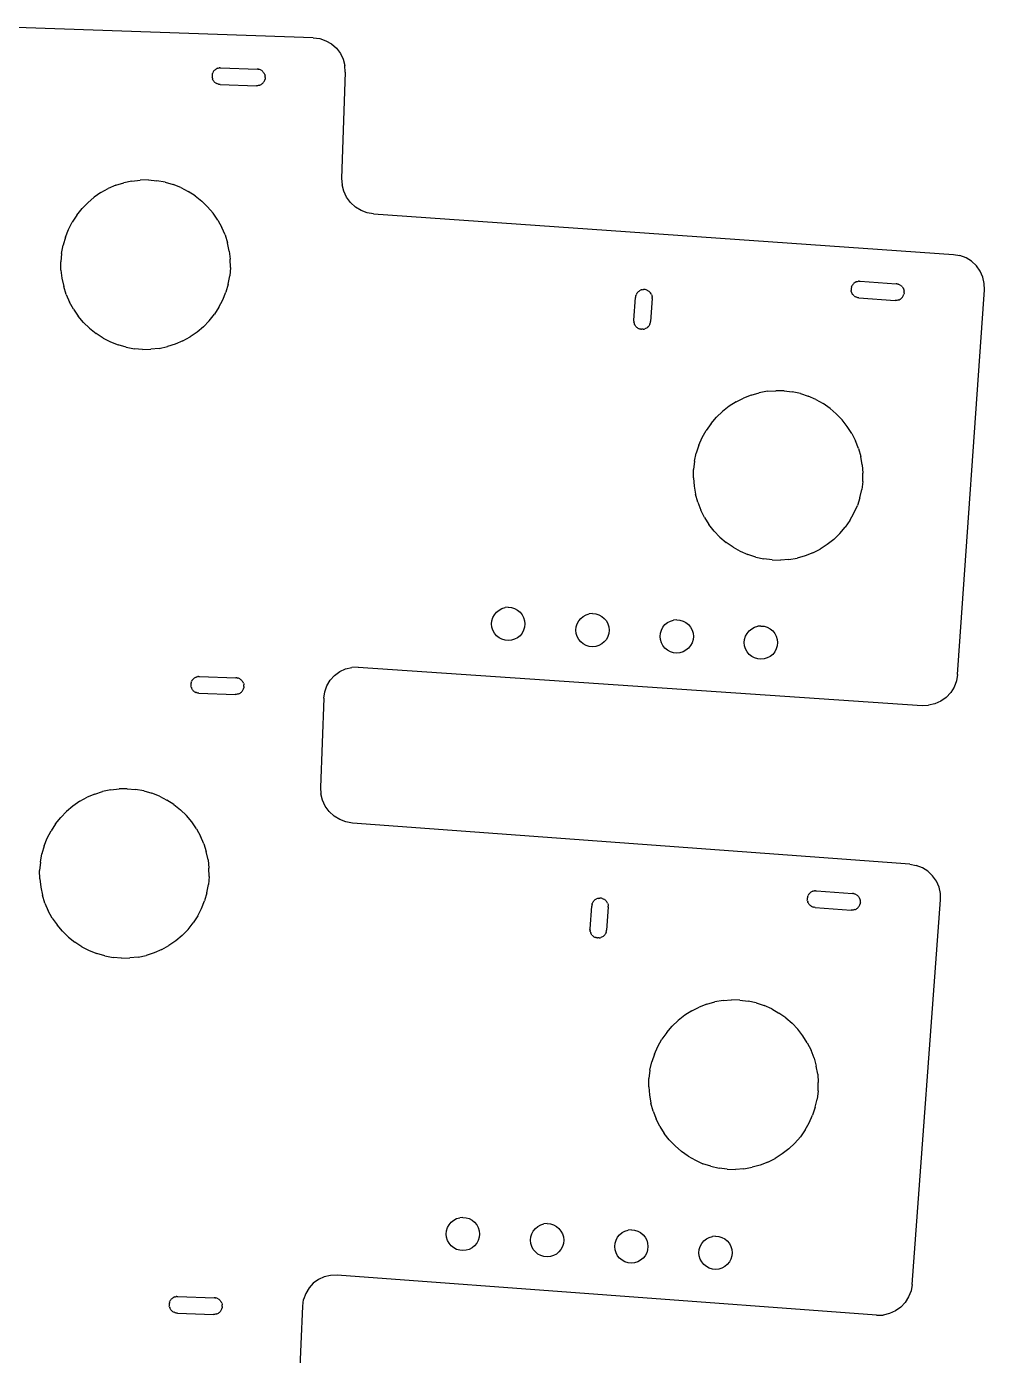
# Model space of a CAD drawing. Extents: x -62 to 45, y -44 to 20.
# Drawn here: x 15.75 to 44.55, y -22.62 to 17.35 of the extents above; entities that cross this region are included whole.
import ezdxf

# ---------------------------------------------------------------- set-up
doc = ezdxf.new("R2010")
doc.units = 0

msp = doc.modelspace()

# ---------------------------------------------------------------- linework, layer by layer
for p, q in [((24.37, 17.02, 0), (14.775, 17.355, 0)), ((24.37, 17.02, 0), (24.564, 16.994, 0)), ((24.564, 16.994, 0), (24.749, 16.93, 0)), ((24.749, 16.93, 0), (24.919, 16.832, 0)), ((24.919, 16.832, 0), (25.066, 16.702, 0)), ((25.066, 16.702, 0), (25.185, 16.547, 0)), ((25.185, 16.547, 0), (25.271, 16.371, 0)), ((21.36, 15.99, 0), (21.349, 15.968, 0)), ((21.374, 16.011, 0), (21.36, 15.99, 0)), ((21.389, 16.03, 0), (21.374, 16.011, 0)), ((21.406, 16.048, 0), (21.389, 16.03, 0)), ((21.425, 16.063, 0), (21.406, 16.048, 0)), ((21.445, 16.077, 0), (21.425, 16.063, 0)), ((21.466, 16.089, 0), (21.445, 16.077, 0)), ((21.489, 16.099, 0), (21.466, 16.089, 0)), ((21.489, 16.099, 0), (21.512, 16.106, 0)), ((21.512, 16.106, 0), (21.536, 16.111, 0)), ((21.56, 16.114, 0), (21.536, 16.111, 0)), ((21.56, 16.114, 0), (21.59, 16.115, 0)), ((21.59, 16.115, 0), (22.679, 16.077, 0)), ((22.709, 16.074, 0), (22.679, 16.077, 0)), ((22.709, 16.074, 0), (22.733, 16.07, 0)), ((22.756, 16.063, 0), (22.733, 16.07, 0)), ((22.779, 16.054, 0), (22.756, 16.063, 0)), ((22.801, 16.043, 0), (22.779, 16.054, 0)), ((22.801, 16.043, 0), (22.821, 16.029, 0)), ((22.821, 16.029, 0), (22.841, 16.014, 0)), ((22.858, 15.997, 0), (22.841, 16.014, 0)), ((22.858, 15.997, 0), (22.874, 15.978, 0)), ((25.271, 16.371, 0), (25.322, 16.181, 0)), ((25.334, 15.986, 0), (25.322, 16.181, 0)), ((21.329, 15.898, 0), (21.327, 15.874, 0)), ((21.327, 15.874, 0), (21.327, 15.849, 0)), ((21.327, 15.849, 0), (21.33, 15.825, 0)), ((21.333, 15.922, 0), (21.329, 15.898, 0)), ((21.335, 15.801, 0), (21.33, 15.825, 0)), ((21.34, 15.946, 0), (21.333, 15.922, 0)), ((21.335, 15.801, 0), (21.342, 15.777, 0)), ((21.34, 15.946, 0), (21.349, 15.968, 0)), ((21.352, 15.755, 0), (21.342, 15.777, 0)), ((21.364, 15.733, 0), (21.352, 15.755, 0)), ((21.378, 15.713, 0), (21.364, 15.733, 0)), ((21.394, 15.695, 0), (21.378, 15.713, 0)), ((21.411, 15.677, 0), (21.394, 15.695, 0)), ((21.43, 15.662, 0), (21.411, 15.677, 0)), ((21.43, 15.662, 0), (21.451, 15.649, 0)), ((21.451, 15.649, 0), (21.473, 15.638, 0)), ((21.495, 15.629, 0), (21.473, 15.638, 0)), ((21.495, 15.629, 0), (21.519, 15.622, 0)), ((21.543, 15.617, 0), (21.519, 15.622, 0)), ((21.572, 15.615, 0), (21.543, 15.617, 0)), ((21.572, 15.615, 0), (22.662, 15.577, 0)), ((22.763, 15.593, 0), (22.74, 15.585, 0)), ((22.763, 15.593, 0), (22.786, 15.602, 0)), ((22.786, 15.602, 0), (22.807, 15.614, 0)), ((22.807, 15.614, 0), (22.827, 15.628, 0)), ((22.827, 15.628, 0), (22.846, 15.644, 0)), ((22.846, 15.644, 0), (22.863, 15.661, 0)), ((22.863, 15.661, 0), (22.878, 15.681, 0)), ((22.874, 15.978, 0), (22.888, 15.958, 0)), ((22.878, 15.681, 0), (22.892, 15.701, 0)), ((22.888, 15.958, 0), (22.9, 15.936, 0)), ((22.892, 15.701, 0), (22.903, 15.723, 0)), ((22.91, 15.914, 0), (22.9, 15.936, 0)), ((22.903, 15.723, 0), (22.912, 15.746, 0)), ((22.91, 15.914, 0), (22.917, 15.891, 0)), ((22.912, 15.746, 0), (22.919, 15.769, 0)), ((22.917, 15.891, 0), (22.922, 15.867, 0)), ((22.923, 15.793, 0), (22.919, 15.769, 0)), ((22.925, 15.842, 0), (22.922, 15.867, 0)), ((22.925, 15.818, 0), (22.923, 15.793, 0)), ((22.925, 15.818, 0), (22.925, 15.842, 0)), ((25.334, 15.986, 0), (25.223, 12.789, 0)), ((22.691, 15.577, 0), (22.662, 15.577, 0)), ((22.716, 15.58, 0), (22.691, 15.577, 0)), ((22.74, 15.585, 0), (22.716, 15.58, 0)), ((17.986, 12.36, 0), (18.205, 12.481, 0)), ((18.435, 12.58, 0), (18.205, 12.481, 0)), ((18.435, 12.58, 0), (18.674, 12.656, 0)), ((18.918, 12.708, 0), (18.674, 12.656, 0)), ((18.918, 12.708, 0), (19.167, 12.736, 0)), ((19.417, 12.74, 0), (19.167, 12.736, 0)), ((19.417, 12.74, 0), (19.666, 12.719, 0)), ((19.913, 12.674, 0), (19.666, 12.719, 0)), ((19.913, 12.674, 0), (20.153, 12.604, 0)), ((20.386, 12.512, 0), (20.153, 12.604, 0)), ((20.386, 12.512, 0), (20.608, 12.397, 0)), ((20.818, 12.261, 0), (20.608, 12.397, 0)), ((25.223, 12.789, 0), (25.235, 12.592, 0)), ((25.285, 12.401, 0), (25.235, 12.592, 0)), ((25.371, 12.222, 0), (25.285, 12.401, 0)), ((17.589, 12.056, 0), (17.415, 11.877, 0)), ((17.78, 12.218, 0), (17.589, 12.056, 0)), ((17.986, 12.36, 0), (17.78, 12.218, 0)), ((20.818, 12.261, 0), (21.014, 12.105, 0)), ((21.193, 11.931, 0), (21.014, 12.105, 0)), ((25.49, 12.062, 0), (25.371, 12.222, 0)), ((25.637, 11.927, 0), (25.49, 12.062, 0)), ((17.259, 11.681, 0), (17.123, 11.471, 0)), ((17.259, 11.681, 0), (17.415, 11.877, 0)), ((21.355, 11.739, 0), (21.193, 11.931, 0)), ((21.497, 11.533, 0), (21.355, 11.739, 0)), ((25.806, 11.822, 0), (25.637, 11.927, 0)), ((25.991, 11.752, 0), (25.806, 11.822, 0)), ((26.185, 11.72, 0), (25.991, 11.752, 0)), ((26.185, 11.72, 0), (43.627, 10.5, 0)), ((16.915, 11.016, 0), (17.008, 11.249, 0)), ((17.008, 11.249, 0), (17.123, 11.471, 0)), ((21.497, 11.533, 0), (21.618, 11.314, 0)), ((21.717, 11.085, 0), (21.618, 11.314, 0)), ((16.915, 11.016, 0), (16.846, 10.776, 0)), ((21.717, 11.085, 0), (21.793, 10.846, 0)), ((21.845, 10.601, 0), (21.793, 10.846, 0)), ((16.801, 10.53, 0), (16.78, 10.28, 0)), ((16.801, 10.53, 0), (16.846, 10.776, 0)), ((21.845, 10.601, 0), (21.873, 10.353, 0)), ((43.627, 10.5, 0), (43.82, 10.468, 0)), ((44.003, 10.398, 0), (43.82, 10.468, 0)), ((44.169, 10.294, 0), (44.003, 10.398, 0)), ((16.783, 10.03, 0), (16.78, 10.28, 0)), ((16.783, 10.03, 0), (16.811, 9.782, 0)), ((21.877, 10.103, 0), (21.856, 9.853, 0)), ((21.877, 10.103, 0), (21.873, 10.353, 0)), ((44.312, 10.159, 0), (44.169, 10.294, 0)), ((44.425, 9.999, 0), (44.312, 10.159, 0)), ((44.506, 9.82, 0), (44.425, 9.999, 0)), ((16.811, 9.782, 0), (16.864, 9.537, 0)), ((21.81, 9.607, 0), (21.741, 9.367, 0)), ((21.81, 9.607, 0), (21.856, 9.853, 0)), ((40.597, 9.597, 0), (40.583, 9.576, 0)), ((40.613, 9.615, 0), (40.597, 9.597, 0)), ((40.631, 9.632, 0), (40.613, 9.615, 0)), ((40.65, 9.647, 0), (40.631, 9.632, 0)), ((40.671, 9.66, 0), (40.65, 9.647, 0)), ((40.693, 9.672, 0), (40.671, 9.66, 0)), ((40.716, 9.68, 0), (40.693, 9.672, 0)), ((40.716, 9.68, 0), (40.739, 9.687, 0)), ((40.739, 9.687, 0), (40.763, 9.691, 0)), ((40.788, 9.693, 0), (40.763, 9.691, 0)), ((40.788, 9.693, 0), (40.817, 9.693, 0)), ((40.817, 9.693, 0), (41.905, 9.617, 0)), ((41.934, 9.613, 0), (41.905, 9.617, 0)), ((41.934, 9.613, 0), (41.958, 9.608, 0)), ((41.981, 9.6, 0), (41.958, 9.608, 0)), ((42.004, 9.59, 0), (41.981, 9.6, 0)), ((44.549, 9.629, 0), (44.506, 9.82, 0)), ((44.555, 9.433, 0), (44.549, 9.629, 0)), ((16.94, 9.298, 0), (16.864, 9.537, 0)), ((16.94, 9.298, 0), (17.039, 9.069, 0)), ((21.649, 9.134, 0), (21.741, 9.367, 0)), ((34.014, 8.519, 0), (34.062, 9.208, 0)), ((34.066, 9.237, 0), (34.062, 9.208, 0)), ((34.071, 9.261, 0), (34.066, 9.237, 0)), ((34.071, 9.261, 0), (34.078, 9.284, 0)), ((34.088, 9.307, 0), (34.078, 9.284, 0)), ((34.1, 9.328, 0), (34.088, 9.307, 0)), ((34.1, 9.328, 0), (34.114, 9.348, 0)), ((34.114, 9.348, 0), (34.13, 9.367, 0)), ((34.148, 9.384, 0), (34.13, 9.367, 0)), ((34.148, 9.384, 0), (34.167, 9.399, 0)), ((34.167, 9.399, 0), (34.188, 9.412, 0)), ((34.188, 9.412, 0), (34.21, 9.423, 0)), ((34.233, 9.432, 0), (34.21, 9.423, 0)), ((34.256, 9.439, 0), (34.233, 9.432, 0)), ((34.256, 9.439, 0), (34.28, 9.443, 0)), ((34.28, 9.443, 0), (34.305, 9.445, 0)), ((34.329, 9.444, 0), (34.305, 9.445, 0)), ((34.354, 9.441, 0), (34.329, 9.444, 0)), ((34.378, 9.436, 0), (34.354, 9.441, 0)), ((34.401, 9.428, 0), (34.378, 9.436, 0)), ((34.401, 9.428, 0), (34.423, 9.419, 0)), ((34.445, 9.407, 0), (34.423, 9.419, 0)), ((34.445, 9.407, 0), (34.465, 9.393, 0)), ((34.483, 9.377, 0), (34.465, 9.393, 0)), ((34.483, 9.377, 0), (34.5, 9.359, 0)), ((34.5, 9.359, 0), (34.515, 9.34, 0)), ((34.529, 9.319, 0), (34.515, 9.34, 0)), ((34.54, 9.297, 0), (34.529, 9.319, 0)), ((34.54, 9.297, 0), (34.549, 9.274, 0)), ((34.549, 9.274, 0), (34.555, 9.251, 0)), ((34.555, 9.251, 0), (34.56, 9.227, 0)), ((34.56, 9.227, 0), (34.561, 9.202, 0)), ((34.561, 9.173, 0), (34.561, 9.202, 0)), ((40.546, 9.461, 0), (40.545, 9.437, 0)), ((40.545, 9.437, 0), (40.547, 9.412, 0)), ((40.549, 9.485, 0), (40.546, 9.461, 0)), ((40.551, 9.388, 0), (40.547, 9.412, 0)), ((40.554, 9.509, 0), (40.549, 9.485, 0)), ((40.551, 9.388, 0), (40.558, 9.364, 0)), ((40.562, 9.533, 0), (40.554, 9.509, 0)), ((40.567, 9.342, 0), (40.558, 9.364, 0)), ((40.562, 9.533, 0), (40.571, 9.555, 0)), ((40.578, 9.32, 0), (40.567, 9.342, 0)), ((40.583, 9.576, 0), (40.571, 9.555, 0)), ((40.591, 9.299, 0), (40.578, 9.32, 0)), ((40.606, 9.28, 0), (40.591, 9.299, 0)), ((40.623, 9.262, 0), (40.606, 9.28, 0)), ((40.642, 9.246, 0), (40.623, 9.262, 0)), ((40.642, 9.246, 0), (40.662, 9.232, 0)), ((40.662, 9.232, 0), (40.684, 9.22, 0)), ((40.706, 9.21, 0), (40.684, 9.22, 0)), ((40.706, 9.21, 0), (40.729, 9.203, 0)), ((40.753, 9.197, 0), (40.729, 9.203, 0)), ((40.782, 9.194, 0), (40.753, 9.197, 0)), ((42.025, 9.578, 0), (42.004, 9.59, 0)), ((42.025, 9.578, 0), (42.045, 9.564, 0)), ((42.045, 9.564, 0), (42.064, 9.548, 0)), ((42.056, 9.178, 0), (42.074, 9.195, 0)), ((42.081, 9.531, 0), (42.064, 9.548, 0)), ((42.074, 9.195, 0), (42.09, 9.214, 0)), ((42.081, 9.531, 0), (42.096, 9.512, 0)), ((42.09, 9.214, 0), (42.104, 9.234, 0)), ((42.096, 9.512, 0), (42.109, 9.491, 0)), ((42.104, 9.234, 0), (42.116, 9.255, 0)), ((42.109, 9.491, 0), (42.12, 9.469, 0)), ((42.116, 9.255, 0), (42.126, 9.278, 0)), ((42.129, 9.446, 0), (42.12, 9.469, 0)), ((42.126, 9.278, 0), (42.133, 9.301, 0)), ((42.129, 9.446, 0), (42.136, 9.423, 0)), ((42.139, 9.325, 0), (42.133, 9.301, 0)), ((42.136, 9.423, 0), (42.14, 9.398, 0)), ((42.141, 9.349, 0), (42.139, 9.325, 0)), ((42.142, 9.374, 0), (42.14, 9.398, 0)), ((42.141, 9.349, 0), (42.142, 9.374, 0)), ((43.747, -2.139, 0), (44.555, 9.433, 0)), ((17.16, 8.85, 0), (17.039, 9.069, 0)), ((17.16, 8.85, 0), (17.302, 8.643, 0)), ((21.534, 8.912, 0), (21.398, 8.702, 0)), ((21.534, 8.912, 0), (21.649, 9.134, 0)), ((34.561, 9.173, 0), (34.513, 8.484, 0)), ((40.782, 9.194, 0), (41.87, 9.118, 0)), ((41.899, 9.117, 0), (41.87, 9.118, 0)), ((41.924, 9.119, 0), (41.899, 9.117, 0)), ((41.948, 9.123, 0), (41.924, 9.119, 0)), ((41.972, 9.13, 0), (41.948, 9.123, 0)), ((41.972, 9.13, 0), (41.994, 9.139, 0)), ((41.994, 9.139, 0), (42.016, 9.15, 0)), ((42.016, 9.15, 0), (42.037, 9.163, 0)), ((42.037, 9.163, 0), (42.056, 9.178, 0)), ((17.463, 8.452, 0), (17.302, 8.643, 0)), ((17.463, 8.452, 0), (17.643, 8.278, 0)), ((21.242, 8.506, 0), (21.067, 8.327, 0)), ((21.242, 8.506, 0), (21.398, 8.702, 0)), ((34.013, 8.49, 0), (34.014, 8.519, 0)), ((34.013, 8.49, 0), (34.015, 8.465, 0)), ((34.02, 8.441, 0), (34.015, 8.465, 0)), ((34.02, 8.441, 0), (34.026, 8.418, 0)), ((34.026, 8.418, 0), (34.035, 8.395, 0)), ((34.496, 8.408, 0), (34.487, 8.385, 0)), ((34.496, 8.408, 0), (34.504, 8.431, 0)), ((34.504, 8.431, 0), (34.509, 8.455, 0)), ((34.509, 8.455, 0), (34.513, 8.484, 0)), ((17.643, 8.278, 0), (17.838, 8.122, 0)), ((18.048, 7.986, 0), (17.838, 8.122, 0)), ((20.451, 7.902, 0), (20.67, 8.023, 0)), ((20.876, 8.165, 0), (20.67, 8.023, 0)), ((21.067, 8.327, 0), (20.876, 8.165, 0)), ((34.046, 8.373, 0), (34.035, 8.395, 0)), ((34.059, 8.352, 0), (34.046, 8.373, 0)), ((34.075, 8.333, 0), (34.059, 8.352, 0)), ((34.075, 8.333, 0), (34.092, 8.315, 0)), ((34.092, 8.315, 0), (34.11, 8.299, 0)), ((34.13, 8.285, 0), (34.11, 8.299, 0)), ((34.13, 8.285, 0), (34.152, 8.273, 0)), ((34.152, 8.273, 0), (34.174, 8.263, 0)), ((34.197, 8.256, 0), (34.174, 8.263, 0)), ((34.221, 8.251, 0), (34.197, 8.256, 0)), ((34.221, 8.251, 0), (34.246, 8.248, 0)), ((34.27, 8.247, 0), (34.246, 8.248, 0)), ((34.295, 8.249, 0), (34.27, 8.247, 0)), ((34.295, 8.249, 0), (34.319, 8.253, 0)), ((34.319, 8.253, 0), (34.342, 8.26, 0)), ((34.365, 8.269, 0), (34.342, 8.26, 0)), ((34.387, 8.28, 0), (34.365, 8.269, 0)), ((34.408, 8.293, 0), (34.387, 8.28, 0)), ((34.427, 8.308, 0), (34.408, 8.293, 0)), ((34.431, 8.312, 0), (34.427, 8.308, 0)), ((34.431, 8.312, 0), (34.445, 8.325, 0)), ((34.461, 8.344, 0), (34.445, 8.325, 0)), ((34.475, 8.364, 0), (34.461, 8.344, 0)), ((34.487, 8.385, 0), (34.475, 8.364, 0)), ((18.048, 7.986, 0), (18.271, 7.871, 0)), ((18.271, 7.871, 0), (18.503, 7.779, 0)), ((18.744, 7.709, 0), (18.503, 7.779, 0)), ((18.744, 7.709, 0), (18.99, 7.664, 0)), ((19.239, 7.643, 0), (18.99, 7.664, 0)), ((19.239, 7.643, 0), (19.489, 7.647, 0)), ((19.738, 7.675, 0), (19.489, 7.647, 0)), ((19.738, 7.675, 0), (19.983, 7.727, 0)), ((20.221, 7.803, 0), (19.983, 7.727, 0)), ((20.451, 7.902, 0), (20.221, 7.803, 0)), ((38.028, 6.382, 0), (38.278, 6.401, 0)), ((38.528, 6.396, 0), (38.278, 6.401, 0)), ((37.085, 6.066, 0), (36.874, 5.931, 0)), ((37.085, 6.066, 0), (37.308, 6.179, 0)), ((37.541, 6.27, 0), (37.308, 6.179, 0)), ((37.541, 6.27, 0), (37.782, 6.338, 0)), ((38.028, 6.382, 0), (37.782, 6.338, 0)), ((38.528, 6.396, 0), (38.777, 6.366, 0)), ((39.021, 6.312, 0), (38.777, 6.366, 0)), ((39.021, 6.312, 0), (39.259, 6.235, 0)), ((39.488, 6.134, 0), (39.259, 6.235, 0)), ((39.488, 6.134, 0), (39.706, 6.012, 0)), ((39.911, 5.868, 0), (39.706, 6.012, 0)), ((36.334, 5.413, 0), (36.497, 5.603, 0)), ((36.677, 5.777, 0), (36.497, 5.603, 0)), ((36.874, 5.931, 0), (36.677, 5.777, 0)), ((39.911, 5.868, 0), (40.101, 5.706, 0)), ((40.275, 5.525, 0), (40.101, 5.706, 0)), ((36.068, 4.99, 0), (36.191, 5.208, 0)), ((36.334, 5.413, 0), (36.191, 5.208, 0)), ((40.429, 5.328, 0), (40.275, 5.525, 0)), ((40.564, 5.118, 0), (40.429, 5.328, 0)), ((35.968, 4.761, 0), (36.068, 4.99, 0)), ((40.564, 5.118, 0), (40.677, 4.894, 0)), ((40.768, 4.661, 0), (40.677, 4.894, 0)), ((35.836, 4.278, 0), (35.89, 4.523, 0)), ((35.968, 4.761, 0), (35.89, 4.523, 0)), ((40.768, 4.661, 0), (40.836, 4.42, 0)), ((40.88, 4.174, 0), (40.836, 4.42, 0)), ((35.801, 3.78, 0), (35.806, 4.03, 0)), ((35.836, 4.278, 0), (35.806, 4.03, 0)), ((40.88, 4.174, 0), (40.899, 3.925, 0)), ((35.801, 3.78, 0), (35.821, 3.53, 0)), ((40.894, 3.674, 0), (40.864, 3.426, 0)), ((40.894, 3.674, 0), (40.899, 3.925, 0)), ((35.821, 3.53, 0), (35.864, 3.284, 0)), ((35.932, 3.043, 0), (35.864, 3.284, 0)), ((40.81, 3.181, 0), (40.864, 3.426, 0)), ((35.932, 3.043, 0), (36.023, 2.81, 0)), ((36.136, 2.587, 0), (36.023, 2.81, 0)), ((40.632, 2.714, 0), (40.733, 2.944, 0)), ((40.81, 3.181, 0), (40.733, 2.944, 0)), ((36.136, 2.587, 0), (36.271, 2.376, 0)), ((40.51, 2.496, 0), (40.367, 2.291, 0)), ((40.51, 2.496, 0), (40.632, 2.714, 0)), ((36.426, 2.179, 0), (36.271, 2.376, 0)), ((36.426, 2.179, 0), (36.599, 1.999, 0)), ((40.204, 2.101, 0), (40.023, 1.928, 0)), ((40.204, 2.101, 0), (40.367, 2.291, 0)), ((36.599, 1.999, 0), (36.789, 1.836, 0)), ((36.994, 1.693, 0), (36.789, 1.836, 0)), ((36.994, 1.693, 0), (37.213, 1.57, 0)), ((39.393, 1.525, 0), (39.616, 1.638, 0)), ((39.827, 1.773, 0), (39.616, 1.638, 0)), ((40.023, 1.928, 0), (39.827, 1.773, 0)), ((37.213, 1.57, 0), (37.442, 1.47, 0)), ((37.68, 1.392, 0), (37.442, 1.47, 0)), ((37.68, 1.392, 0), (37.924, 1.338, 0)), ((38.172, 1.308, 0), (37.924, 1.338, 0)), ((38.172, 1.308, 0), (38.423, 1.303, 0)), ((38.672, 1.323, 0), (38.423, 1.303, 0)), ((38.672, 1.323, 0), (38.919, 1.366, 0)), ((39.159, 1.434, 0), (38.919, 1.366, 0)), ((39.393, 1.525, 0), (39.159, 1.434, 0)), ((29.773, -0.424, 0), (29.819, -0.337, 0)), ((29.819, -0.337, 0), (29.881, -0.262, 0)), ((29.881, -0.262, 0), (29.957, -0.199, 0)), ((29.957, -0.199, 0), (30.044, -0.153, 0)), ((30.044, -0.153, 0), (30.137, -0.125, 0)), ((30.235, -0.115, 0), (30.137, -0.125, 0)), ((30.235, -0.115, 0), (30.332, -0.125, 0)), ((30.332, -0.125, 0), (30.426, -0.153, 0)), ((30.426, -0.153, 0), (30.513, -0.199, 0)), ((30.513, -0.199, 0), (30.588, -0.262, 0)), ((30.588, -0.262, 0), (30.651, -0.337, 0)), ((30.651, -0.337, 0), (30.697, -0.424, 0)), ((32.414, -0.449, 0), (32.49, -0.387, 0)), ((32.49, -0.387, 0), (32.577, -0.341, 0)), ((32.577, -0.341, 0), (32.67, -0.312, 0)), ((32.768, -0.303, 0), (32.67, -0.312, 0)), ((32.768, -0.303, 0), (32.865, -0.312, 0)), ((32.865, -0.312, 0), (32.959, -0.341, 0)), ((32.959, -0.341, 0), (33.046, -0.387, 0)), ((33.046, -0.387, 0), (33.122, -0.449, 0)), ((29.735, -0.615, 0), (29.744, -0.518, 0)), ((29.744, -0.713, 0), (29.735, -0.615, 0)), ((29.744, -0.518, 0), (29.773, -0.424, 0)), ((29.773, -0.806, 0), (29.744, -0.713, 0)), ((30.697, -0.424, 0), (30.725, -0.518, 0)), ((30.725, -0.713, 0), (30.697, -0.806, 0)), ((30.725, -0.518, 0), (30.735, -0.615, 0)), ((30.735, -0.615, 0), (30.725, -0.713, 0)), ((32.268, -0.803, 0), (32.278, -0.705, 0)), ((32.278, -0.705, 0), (32.306, -0.611, 0)), ((32.306, -0.611, 0), (32.352, -0.525, 0)), ((32.352, -0.525, 0), (32.414, -0.449, 0)), ((33.122, -0.449, 0), (33.184, -0.525, 0)), ((33.184, -0.525, 0), (33.23, -0.611, 0)), ((33.23, -0.611, 0), (33.258, -0.705, 0)), ((33.258, -0.705, 0), (33.268, -0.803, 0)), ((34.811, -0.893, 0), (34.839, -0.799, 0)), ((34.839, -0.799, 0), (34.885, -0.712, 0)), ((34.885, -0.712, 0), (34.947, -0.637, 0)), ((34.947, -0.637, 0), (35.023, -0.574, 0)), ((35.023, -0.574, 0), (35.11, -0.528, 0)), ((35.11, -0.528, 0), (35.203, -0.5, 0)), ((35.301, -0.49, 0), (35.203, -0.5, 0)), ((35.301, -0.49, 0), (35.399, -0.5, 0)), ((35.399, -0.5, 0), (35.492, -0.528, 0)), ((35.492, -0.528, 0), (35.579, -0.574, 0)), ((35.579, -0.574, 0), (35.655, -0.637, 0)), ((35.655, -0.637, 0), (35.717, -0.712, 0)), ((35.717, -0.712, 0), (35.763, -0.799, 0)), ((35.763, -0.799, 0), (35.791, -0.893, 0)), ((37.481, -0.824, 0), (37.556, -0.762, 0)), ((37.556, -0.762, 0), (37.643, -0.716, 0)), ((37.643, -0.716, 0), (37.737, -0.687, 0)), ((37.834, -0.678, 0), (37.737, -0.687, 0)), ((37.834, -0.678, 0), (37.932, -0.687, 0)), ((37.932, -0.687, 0), (38.025, -0.716, 0)), ((38.025, -0.716, 0), (38.112, -0.762, 0)), ((38.112, -0.762, 0), (38.188, -0.824, 0)), ((29.819, -0.893, 0), (29.773, -0.806, 0)), ((29.881, -0.969, 0), (29.819, -0.893, 0)), ((29.957, -1.031, 0), (29.881, -0.969, 0)), ((30.044, -1.077, 0), (29.957, -1.031, 0)), ((30.137, -1.106, 0), (30.044, -1.077, 0)), ((30.235, -1.115, 0), (30.137, -1.106, 0)), ((30.332, -1.106, 0), (30.235, -1.115, 0)), ((30.426, -1.077, 0), (30.332, -1.106, 0)), ((30.513, -1.031, 0), (30.426, -1.077, 0)), ((30.588, -0.969, 0), (30.513, -1.031, 0)), ((30.651, -0.893, 0), (30.588, -0.969, 0)), ((30.697, -0.806, 0), (30.651, -0.893, 0)), ((32.278, -0.9, 0), (32.268, -0.803, 0)), ((32.306, -0.994, 0), (32.278, -0.9, 0)), ((32.352, -1.08, 0), (32.306, -0.994, 0)), ((32.414, -1.156, 0), (32.352, -1.08, 0)), ((32.49, -1.218, 0), (32.414, -1.156, 0)), ((33.122, -1.156, 0), (33.046, -1.218, 0)), ((33.184, -1.08, 0), (33.122, -1.156, 0)), ((33.23, -0.994, 0), (33.184, -1.08, 0)), ((33.258, -0.9, 0), (33.23, -0.994, 0)), ((33.268, -0.803, 0), (33.258, -0.9, 0)), ((34.801, -0.99, 0), (34.811, -0.893, 0)), ((34.811, -1.088, 0), (34.801, -0.99, 0)), ((34.839, -1.182, 0), (34.811, -1.088, 0)), ((34.885, -1.268, 0), (34.839, -1.182, 0)), ((35.763, -1.182, 0), (35.717, -1.268, 0)), ((35.791, -1.088, 0), (35.763, -1.182, 0)), ((35.791, -0.893, 0), (35.801, -0.99, 0)), ((35.801, -0.99, 0), (35.791, -1.088, 0)), ((37.334, -1.178, 0), (37.344, -1.08, 0)), ((37.344, -1.275, 0), (37.334, -1.178, 0)), ((37.344, -1.08, 0), (37.372, -0.986, 0)), ((37.372, -0.986, 0), (37.418, -0.9, 0)), ((37.418, -0.9, 0), (37.481, -0.824, 0)), ((38.188, -0.824, 0), (38.25, -0.9, 0)), ((38.25, -0.9, 0), (38.296, -0.986, 0)), ((38.296, -0.986, 0), (38.324, -1.08, 0)), ((38.324, -1.08, 0), (38.334, -1.178, 0)), ((38.334, -1.178, 0), (38.324, -1.275, 0)), ((32.577, -1.265, 0), (32.49, -1.218, 0)), ((32.67, -1.293, 0), (32.577, -1.265, 0)), ((32.768, -1.303, 0), (32.67, -1.293, 0)), ((32.865, -1.293, 0), (32.768, -1.303, 0)), ((32.959, -1.265, 0), (32.865, -1.293, 0)), ((33.046, -1.218, 0), (32.959, -1.265, 0)), ((34.947, -1.344, 0), (34.885, -1.268, 0)), ((35.023, -1.406, 0), (34.947, -1.344, 0)), ((35.11, -1.452, 0), (35.023, -1.406, 0)), ((35.203, -1.481, 0), (35.11, -1.452, 0)), ((35.301, -1.49, 0), (35.203, -1.481, 0)), ((35.399, -1.481, 0), (35.301, -1.49, 0)), ((35.492, -1.452, 0), (35.399, -1.481, 0)), ((35.579, -1.406, 0), (35.492, -1.452, 0)), ((35.655, -1.344, 0), (35.579, -1.406, 0)), ((35.717, -1.268, 0), (35.655, -1.344, 0)), ((37.372, -1.369, 0), (37.344, -1.275, 0)), ((37.418, -1.456, 0), (37.372, -1.369, 0)), ((37.481, -1.531, 0), (37.418, -1.456, 0)), ((37.556, -1.593, 0), (37.481, -1.531, 0)), ((37.643, -1.64, 0), (37.556, -1.593, 0)), ((38.112, -1.593, 0), (38.025, -1.64, 0)), ((38.188, -1.531, 0), (38.112, -1.593, 0)), ((38.25, -1.456, 0), (38.188, -1.531, 0)), ((38.296, -1.369, 0), (38.25, -1.456, 0)), ((38.324, -1.275, 0), (38.296, -1.369, 0)), ((25.165, -2.05, 0), (25.341, -1.969, 0)), ((25.341, -1.969, 0), (25.53, -1.924, 0)), ((25.725, -1.917, 0), (25.53, -1.924, 0)), ((25.725, -1.917, 0), (42.68, -3.067, 0)), ((37.737, -1.668, 0), (37.643, -1.64, 0)), ((37.834, -1.678, 0), (37.737, -1.668, 0)), ((37.932, -1.668, 0), (37.834, -1.678, 0)), ((38.025, -1.64, 0), (37.932, -1.668, 0)), ((20.694, -2.389, 0), (20.69, -2.413, 0)), ((20.701, -2.366, 0), (20.694, -2.389, 0)), ((20.701, -2.366, 0), (20.71, -2.343, 0)), ((20.721, -2.321, 0), (20.71, -2.343, 0)), ((20.735, -2.301, 0), (20.721, -2.321, 0)), ((20.75, -2.282, 0), (20.735, -2.301, 0)), ((20.767, -2.264, 0), (20.75, -2.282, 0)), ((20.786, -2.248, 0), (20.767, -2.264, 0)), ((20.806, -2.234, 0), (20.786, -2.248, 0)), ((20.827, -2.222, 0), (20.806, -2.234, 0)), ((20.85, -2.213, 0), (20.827, -2.222, 0)), ((20.85, -2.213, 0), (20.873, -2.205, 0)), ((20.873, -2.205, 0), (20.897, -2.2, 0)), ((20.921, -2.197, 0), (20.897, -2.2, 0)), ((20.921, -2.197, 0), (20.951, -2.197, 0)), ((20.951, -2.197, 0), (22.04, -2.235, 0)), ((22.07, -2.237, 0), (22.04, -2.235, 0)), ((22.07, -2.237, 0), (22.094, -2.242, 0)), ((22.117, -2.249, 0), (22.094, -2.242, 0)), ((22.14, -2.258, 0), (22.117, -2.249, 0)), ((22.162, -2.269, 0), (22.14, -2.258, 0)), ((22.162, -2.269, 0), (22.182, -2.282, 0)), ((22.182, -2.282, 0), (22.202, -2.298, 0)), ((22.219, -2.315, 0), (22.202, -2.298, 0)), ((22.219, -2.315, 0), (22.235, -2.333, 0)), ((22.235, -2.333, 0), (22.249, -2.354, 0)), ((22.249, -2.354, 0), (22.261, -2.375, 0)), ((22.27, -2.398, 0), (22.261, -2.375, 0)), ((22.27, -2.398, 0), (22.278, -2.421, 0)), ((24.782, -2.475, 0), (24.88, -2.308, 0)), ((24.88, -2.308, 0), (25.009, -2.165, 0)), ((25.009, -2.165, 0), (25.165, -2.05, 0)), ((43.715, -2.332, 0), (43.645, -2.515, 0)), ((43.747, -2.139, 0), (43.715, -2.332, 0)), ((20.69, -2.413, 0), (20.688, -2.438, 0)), ((20.688, -2.438, 0), (20.688, -2.462, 0)), ((20.688, -2.462, 0), (20.691, -2.487, 0)), ((20.696, -2.511, 0), (20.691, -2.487, 0)), ((20.696, -2.511, 0), (20.703, -2.534, 0)), ((20.713, -2.557, 0), (20.703, -2.534, 0)), ((20.725, -2.578, 0), (20.713, -2.557, 0)), ((20.739, -2.598, 0), (20.725, -2.578, 0)), ((20.755, -2.617, 0), (20.739, -2.598, 0)), ((20.772, -2.634, 0), (20.755, -2.617, 0)), ((20.791, -2.649, 0), (20.772, -2.634, 0)), ((20.791, -2.649, 0), (20.812, -2.663, 0)), ((20.812, -2.663, 0), (20.834, -2.674, 0)), ((20.856, -2.683, 0), (20.834, -2.674, 0)), ((20.856, -2.683, 0), (20.88, -2.69, 0)), ((20.904, -2.694, 0), (20.88, -2.69, 0)), ((20.933, -2.697, 0), (20.904, -2.694, 0)), ((20.933, -2.697, 0), (22.023, -2.735, 0)), ((22.052, -2.734, 0), (22.023, -2.735, 0)), ((22.077, -2.731, 0), (22.052, -2.734, 0)), ((22.101, -2.726, 0), (22.077, -2.731, 0)), ((22.124, -2.719, 0), (22.101, -2.726, 0)), ((22.124, -2.719, 0), (22.147, -2.709, 0)), ((22.147, -2.709, 0), (22.168, -2.697, 0)), ((22.168, -2.697, 0), (22.188, -2.683, 0)), ((22.188, -2.683, 0), (22.207, -2.668, 0)), ((22.207, -2.668, 0), (22.224, -2.65, 0)), ((22.224, -2.65, 0), (22.239, -2.631, 0)), ((22.239, -2.631, 0), (22.253, -2.61, 0)), ((22.253, -2.61, 0), (22.264, -2.589, 0)), ((22.264, -2.589, 0), (22.273, -2.566, 0)), ((22.273, -2.566, 0), (22.28, -2.542, 0)), ((22.278, -2.421, 0), (22.283, -2.445, 0)), ((22.284, -2.518, 0), (22.28, -2.542, 0)), ((22.286, -2.469, 0), (22.283, -2.445, 0)), ((22.286, -2.494, 0), (22.284, -2.518, 0)), ((22.286, -2.494, 0), (22.286, -2.469, 0)), ((24.692, -2.853, 0), (24.718, -2.659, 0)), ((24.718, -2.659, 0), (24.782, -2.475, 0)), ((43.541, -2.681, 0), (43.406, -2.824, 0)), ((43.645, -2.515, 0), (43.541, -2.681, 0)), ((24.692, -2.853, 0), (24.583, -5.533, 0)), ((42.68, -3.067, 0), (42.876, -3.061, 0)), ((43.067, -3.017, 0), (42.876, -3.061, 0)), ((43.246, -2.937, 0), (43.067, -3.017, 0)), ((43.406, -2.824, 0), (43.246, -2.937, 0)), ((18.279, -5.603, 0), (18.528, -5.575, 0)), ((18.778, -5.572, 0), (18.528, -5.575, 0)), ((18.778, -5.572, 0), (19.027, -5.593, 0)), ((19.274, -5.638, 0), (19.027, -5.593, 0)), ((24.583, -5.533, 0), (24.596, -5.729, 0)), ((17.347, -5.952, 0), (17.141, -6.094, 0)), ((17.347, -5.952, 0), (17.566, -5.831, 0)), ((17.796, -5.732, 0), (17.566, -5.831, 0)), ((17.796, -5.732, 0), (18.034, -5.655, 0)), ((18.279, -5.603, 0), (18.034, -5.655, 0)), ((19.274, -5.638, 0), (19.514, -5.707, 0)), ((19.747, -5.8, 0), (19.514, -5.707, 0)), ((19.747, -5.8, 0), (19.969, -5.914, 0)), ((20.179, -6.05, 0), (19.969, -5.914, 0)), ((24.646, -5.921, 0), (24.596, -5.729, 0)), ((24.732, -6.101, 0), (24.646, -5.921, 0)), ((16.95, -6.255, 0), (16.776, -6.435, 0)), ((17.141, -6.094, 0), (16.95, -6.255, 0)), ((20.179, -6.05, 0), (20.375, -6.206, 0)), ((20.554, -6.381, 0), (20.375, -6.206, 0)), ((20.716, -6.572, 0), (20.554, -6.381, 0)), ((24.851, -6.261, 0), (24.732, -6.101, 0)), ((24.997, -6.397, 0), (24.851, -6.261, 0)), ((16.62, -6.63, 0), (16.484, -6.84, 0)), ((16.62, -6.63, 0), (16.776, -6.435, 0)), ((20.858, -6.778, 0), (20.716, -6.572, 0)), ((20.858, -6.778, 0), (20.979, -6.997, 0)), ((25.167, -6.502, 0), (24.997, -6.397, 0)), ((25.352, -6.572, 0), (25.167, -6.502, 0)), ((25.546, -6.606, 0), (25.352, -6.572, 0)), ((42.314, -7.847, 0), (25.546, -6.606, 0)), ((16.276, -7.295, 0), (16.369, -7.063, 0)), ((16.369, -7.063, 0), (16.484, -6.84, 0)), ((21.078, -7.227, 0), (20.979, -6.997, 0)), ((16.162, -7.782, 0), (16.207, -7.536, 0)), ((16.276, -7.295, 0), (16.207, -7.536, 0)), ((21.078, -7.227, 0), (21.154, -7.465, 0)), ((21.206, -7.71, 0), (21.154, -7.465, 0)), ((16.162, -7.782, 0), (16.141, -8.031, 0)), ((21.206, -7.71, 0), (21.234, -7.959, 0)), ((21.238, -8.209, 0), (21.234, -7.959, 0)), ((42.314, -7.847, 0), (42.507, -7.881, 0)), ((42.69, -7.952, 0), (42.507, -7.881, 0)), ((42.855, -8.057, 0), (42.69, -7.952, 0)), ((16.144, -8.281, 0), (16.141, -8.031, 0)), ((16.144, -8.281, 0), (16.172, -8.53, 0)), ((21.238, -8.209, 0), (21.217, -8.458, 0)), ((42.997, -8.192, 0), (42.855, -8.057, 0)), ((43.11, -8.352, 0), (42.997, -8.192, 0)), ((43.189, -8.531, 0), (43.11, -8.352, 0)), ((16.172, -8.53, 0), (16.225, -8.775, 0)), ((16.301, -9.013, 0), (16.225, -8.775, 0)), ((21.171, -8.704, 0), (21.102, -8.945, 0)), ((21.171, -8.704, 0), (21.217, -8.458, 0)), ((39.244, -8.803, 0), (39.254, -8.78, 0)), ((39.266, -8.759, 0), (39.254, -8.78, 0)), ((39.28, -8.739, 0), (39.266, -8.759, 0)), ((39.297, -8.72, 0), (39.28, -8.739, 0)), ((39.314, -8.703, 0), (39.297, -8.72, 0)), ((39.334, -8.688, 0), (39.314, -8.703, 0)), ((39.354, -8.675, 0), (39.334, -8.688, 0)), ((39.376, -8.664, 0), (39.354, -8.675, 0)), ((39.399, -8.655, 0), (39.376, -8.664, 0)), ((39.399, -8.655, 0), (39.423, -8.649, 0)), ((39.423, -8.649, 0), (39.447, -8.645, 0)), ((39.471, -8.643, 0), (39.447, -8.645, 0)), ((39.471, -8.643, 0), (39.501, -8.644, 0)), ((39.501, -8.644, 0), (40.588, -8.724, 0)), ((40.617, -8.728, 0), (40.588, -8.724, 0)), ((40.617, -8.728, 0), (40.641, -8.733, 0)), ((40.664, -8.741, 0), (40.641, -8.733, 0)), ((40.687, -8.751, 0), (40.664, -8.741, 0)), ((40.708, -8.763, 0), (40.687, -8.751, 0)), ((40.708, -8.763, 0), (40.728, -8.777, 0)), ((40.728, -8.777, 0), (40.747, -8.793, 0)), ((40.764, -8.811, 0), (40.747, -8.793, 0)), ((43.232, -8.723, 0), (43.189, -8.531, 0)), ((43.237, -8.919, 0), (43.232, -8.723, 0)), ((16.301, -9.013, 0), (16.4, -9.243, 0)), ((20.895, -9.4, 0), (21.01, -9.177, 0)), ((21.01, -9.177, 0), (21.102, -8.945, 0)), ((32.693, -9.789, 0), (32.744, -9.101, 0)), ((32.747, -9.072, 0), (32.744, -9.101, 0)), ((32.753, -9.048, 0), (32.747, -9.072, 0)), ((32.753, -9.048, 0), (32.76, -9.024, 0)), ((32.77, -9.002, 0), (32.76, -9.024, 0)), ((32.782, -8.981, 0), (32.77, -9.002, 0)), ((32.782, -8.981, 0), (32.796, -8.961, 0)), ((32.796, -8.961, 0), (32.812, -8.942, 0)), ((32.83, -8.925, 0), (32.812, -8.942, 0)), ((32.83, -8.925, 0), (32.85, -8.91, 0)), ((32.85, -8.91, 0), (32.87, -8.897, 0)), ((32.87, -8.897, 0), (32.892, -8.886, 0)), ((32.915, -8.877, 0), (32.892, -8.886, 0)), ((32.939, -8.871, 0), (32.915, -8.877, 0)), ((32.939, -8.871, 0), (32.963, -8.867, 0)), ((32.963, -8.867, 0), (32.987, -8.865, 0)), ((33.012, -8.865, 0), (32.987, -8.865, 0)), ((33.036, -8.868, 0), (33.012, -8.865, 0)), ((33.06, -8.874, 0), (33.036, -8.868, 0)), ((33.083, -8.881, 0), (33.06, -8.874, 0)), ((33.083, -8.881, 0), (33.106, -8.891, 0)), ((33.127, -8.903, 0), (33.106, -8.891, 0)), ((33.127, -8.903, 0), (33.147, -8.918, 0)), ((33.166, -8.934, 0), (33.147, -8.918, 0)), ((33.166, -8.934, 0), (33.182, -8.951, 0)), ((33.182, -8.951, 0), (33.198, -8.971, 0)), ((33.242, -9.138, 0), (33.191, -9.826, 0)), ((33.211, -8.991, 0), (33.198, -8.971, 0)), ((33.222, -9.013, 0), (33.211, -8.991, 0)), ((33.222, -9.013, 0), (33.23, -9.036, 0)), ((33.23, -9.036, 0), (33.237, -9.06, 0)), ((33.237, -9.06, 0), (33.241, -9.084, 0)), ((33.241, -9.084, 0), (33.243, -9.108, 0)), ((33.242, -9.138, 0), (33.243, -9.108, 0)), ((39.231, -8.85, 0), (39.228, -8.874, 0)), ((39.228, -8.874, 0), (39.228, -8.899, 0)), ((39.228, -8.899, 0), (39.229, -8.923, 0)), ((39.234, -8.947, 0), (39.229, -8.923, 0)), ((39.237, -8.826, 0), (39.231, -8.85, 0)), ((39.234, -8.947, 0), (39.24, -8.971, 0)), ((39.244, -8.803, 0), (39.237, -8.826, 0)), ((39.249, -8.994, 0), (39.24, -8.971, 0)), ((39.26, -9.016, 0), (39.249, -8.994, 0)), ((39.273, -9.036, 0), (39.26, -9.016, 0)), ((39.288, -9.056, 0), (39.273, -9.036, 0)), ((39.305, -9.073, 0), (39.288, -9.056, 0)), ((39.324, -9.089, 0), (39.305, -9.073, 0)), ((39.324, -9.089, 0), (39.344, -9.104, 0)), ((39.344, -9.104, 0), (39.365, -9.116, 0)), ((39.387, -9.126, 0), (39.365, -9.116, 0)), ((39.387, -9.126, 0), (39.411, -9.133, 0)), ((39.435, -9.139, 0), (39.411, -9.133, 0)), ((39.464, -9.142, 0), (39.435, -9.139, 0)), ((39.464, -9.142, 0), (40.551, -9.223, 0)), ((40.675, -9.202, 0), (40.697, -9.191, 0)), ((40.697, -9.191, 0), (40.718, -9.178, 0)), ((40.718, -9.178, 0), (40.737, -9.163, 0)), ((40.737, -9.163, 0), (40.755, -9.146, 0)), ((40.755, -9.146, 0), (40.771, -9.127, 0)), ((40.764, -8.811, 0), (40.779, -8.83, 0)), ((40.771, -9.127, 0), (40.785, -9.107, 0)), ((40.779, -8.83, 0), (40.792, -8.851, 0)), ((40.785, -9.107, 0), (40.797, -9.086, 0)), ((40.792, -8.851, 0), (40.803, -8.873, 0)), ((40.797, -9.086, 0), (40.807, -9.064, 0)), ((40.812, -8.895, 0), (40.803, -8.873, 0)), ((40.807, -9.064, 0), (40.815, -9.04, 0)), ((40.812, -8.895, 0), (40.818, -8.919, 0)), ((40.82, -9.017, 0), (40.815, -9.04, 0)), ((40.818, -8.919, 0), (40.822, -8.943, 0)), ((40.823, -8.992, 0), (40.82, -9.017, 0)), ((40.824, -8.968, 0), (40.822, -8.943, 0)), ((40.823, -8.992, 0), (40.824, -8.968, 0)), ((42.381, -20.487, 0), (43.237, -8.919, 0)), ((16.521, -9.462, 0), (16.4, -9.243, 0)), ((16.521, -9.462, 0), (16.663, -9.668, 0)), ((20.895, -9.4, 0), (20.759, -9.61, 0)), ((40.58, -9.223, 0), (40.551, -9.223, 0)), ((40.605, -9.222, 0), (40.58, -9.223, 0)), ((40.629, -9.217, 0), (40.605, -9.222, 0)), ((40.653, -9.211, 0), (40.629, -9.217, 0)), ((40.653, -9.211, 0), (40.675, -9.202, 0)), ((16.824, -9.859, 0), (16.663, -9.668, 0)), ((16.824, -9.859, 0), (17.004, -10.034, 0)), ((20.428, -9.985, 0), (20.237, -10.146, 0)), ((20.603, -9.805, 0), (20.428, -9.985, 0)), ((20.603, -9.805, 0), (20.759, -9.61, 0)), ((32.692, -9.819, 0), (32.693, -9.789, 0)), ((32.692, -9.819, 0), (32.694, -9.843, 0)), ((32.698, -9.867, 0), (32.694, -9.843, 0)), ((32.698, -9.867, 0), (32.704, -9.891, 0)), ((32.704, -9.891, 0), (32.713, -9.914, 0)), ((32.724, -9.936, 0), (32.713, -9.914, 0)), ((32.737, -9.956, 0), (32.724, -9.936, 0)), ((32.752, -9.976, 0), (32.737, -9.956, 0)), ((32.752, -9.976, 0), (32.769, -9.993, 0)), ((32.769, -9.993, 0), (32.788, -10.009, 0)), ((33.109, -9.998, 0), (33.122, -9.985, 0)), ((33.138, -9.966, 0), (33.122, -9.985, 0)), ((33.153, -9.946, 0), (33.138, -9.966, 0)), ((33.165, -9.925, 0), (33.153, -9.946, 0)), ((33.175, -9.902, 0), (33.165, -9.925, 0)), ((33.175, -9.902, 0), (33.182, -9.879, 0)), ((33.182, -9.879, 0), (33.188, -9.855, 0)), ((33.188, -9.855, 0), (33.191, -9.826, 0)), ((17.004, -10.034, 0), (17.199, -10.19, 0)), ((17.409, -10.326, 0), (17.199, -10.19, 0)), ((17.409, -10.326, 0), (17.632, -10.44, 0)), ((19.812, -10.409, 0), (20.031, -10.288, 0)), ((20.237, -10.146, 0), (20.031, -10.288, 0)), ((32.808, -10.024, 0), (32.788, -10.009, 0)), ((32.808, -10.024, 0), (32.829, -10.036, 0)), ((32.829, -10.036, 0), (32.852, -10.046, 0)), ((32.875, -10.053, 0), (32.852, -10.046, 0)), ((32.899, -10.059, 0), (32.875, -10.053, 0)), ((32.899, -10.059, 0), (32.923, -10.062, 0)), ((32.948, -10.062, 0), (32.923, -10.062, 0)), ((32.972, -10.06, 0), (32.948, -10.062, 0)), ((32.972, -10.06, 0), (32.996, -10.056, 0)), ((32.996, -10.056, 0), (33.02, -10.05, 0)), ((33.043, -10.041, 0), (33.02, -10.05, 0)), ((33.065, -10.03, 0), (33.043, -10.041, 0)), ((33.085, -10.017, 0), (33.065, -10.03, 0)), ((33.105, -10.002, 0), (33.085, -10.017, 0)), ((33.109, -9.998, 0), (33.105, -10.002, 0)), ((17.632, -10.44, 0), (17.864, -10.533, 0)), ((18.105, -10.602, 0), (17.864, -10.533, 0)), ((18.105, -10.602, 0), (18.351, -10.647, 0)), ((18.6, -10.668, 0), (18.351, -10.647, 0)), ((18.6, -10.668, 0), (18.85, -10.665, 0)), ((19.099, -10.637, 0), (18.85, -10.665, 0)), ((19.099, -10.637, 0), (19.344, -10.585, 0)), ((19.582, -10.508, 0), (19.344, -10.585, 0)), ((19.812, -10.409, 0), (19.582, -10.508, 0)), ((36.21, -12.052, 0), (36.452, -11.986, 0)), ((36.698, -11.943, 0), (36.452, -11.986, 0)), ((36.698, -11.943, 0), (36.948, -11.925, 0)), ((37.198, -11.931, 0), (36.948, -11.925, 0)), ((37.198, -11.931, 0), (37.446, -11.962, 0)), ((37.69, -12.016, 0), (37.446, -11.962, 0)), ((35.542, -12.389, 0), (35.345, -12.543, 0)), ((35.753, -12.255, 0), (35.542, -12.389, 0)), ((35.753, -12.255, 0), (35.977, -12.142, 0)), ((36.21, -12.052, 0), (35.977, -12.142, 0)), ((37.69, -12.016, 0), (37.928, -12.095, 0)), ((38.157, -12.197, 0), (37.928, -12.095, 0)), ((38.157, -12.197, 0), (38.375, -12.32, 0)), ((38.579, -12.464, 0), (38.375, -12.32, 0)), ((35, -12.905, 0), (35.163, -12.715, 0)), ((35.345, -12.543, 0), (35.163, -12.715, 0)), ((38.579, -12.464, 0), (38.769, -12.628, 0)), ((38.941, -12.809, 0), (38.769, -12.628, 0)), ((34.732, -13.327, 0), (34.856, -13.109, 0)), ((35, -12.905, 0), (34.856, -13.109, 0)), ((39.095, -13.006, 0), (38.941, -12.809, 0)), ((39.229, -13.218, 0), (39.095, -13.006, 0)), ((34.631, -13.556, 0), (34.552, -13.793, 0)), ((34.631, -13.556, 0), (34.732, -13.327, 0)), ((39.229, -13.218, 0), (39.341, -13.441, 0)), ((39.431, -13.675, 0), (39.341, -13.441, 0)), ((34.497, -14.037, 0), (34.552, -13.793, 0)), ((39.431, -13.675, 0), (39.498, -13.916, 0)), ((39.541, -14.162, 0), (39.498, -13.916, 0)), ((34.46, -14.536, 0), (34.467, -14.286, 0)), ((34.497, -14.037, 0), (34.467, -14.286, 0)), ((39.541, -14.162, 0), (39.559, -14.412, 0)), ((34.46, -14.536, 0), (34.479, -14.785, 0)), ((34.479, -14.785, 0), (34.522, -15.032, 0)), ((39.553, -14.662, 0), (39.522, -14.911, 0)), ((39.553, -14.662, 0), (39.559, -14.412, 0)), ((34.588, -15.273, 0), (34.522, -15.032, 0)), ((39.467, -15.155, 0), (39.389, -15.392, 0)), ((39.467, -15.155, 0), (39.522, -14.911, 0)), ((34.588, -15.273, 0), (34.678, -15.507, 0)), ((34.791, -15.73, 0), (34.678, -15.507, 0)), ((39.287, -15.621, 0), (39.389, -15.392, 0)), ((34.791, -15.73, 0), (34.924, -15.942, 0)), ((35.078, -16.139, 0), (34.924, -15.942, 0)), ((39.164, -15.839, 0), (39.02, -16.043, 0)), ((39.164, -15.839, 0), (39.287, -15.621, 0)), ((35.078, -16.139, 0), (35.251, -16.32, 0)), ((35.251, -16.32, 0), (35.44, -16.484, 0)), ((38.856, -16.233, 0), (38.675, -16.405, 0)), ((38.856, -16.233, 0), (39.02, -16.043, 0)), ((35.645, -16.628, 0), (35.44, -16.484, 0)), ((35.645, -16.628, 0), (35.863, -16.751, 0)), ((35.863, -16.751, 0), (36.091, -16.853, 0)), ((38.042, -16.805, 0), (38.266, -16.693, 0)), ((38.477, -16.559, 0), (38.266, -16.693, 0)), ((38.675, -16.405, 0), (38.477, -16.559, 0)), ((36.329, -16.931, 0), (36.091, -16.853, 0)), ((36.329, -16.931, 0), (36.573, -16.986, 0)), ((36.821, -17.017, 0), (36.573, -16.986, 0)), ((36.821, -17.017, 0), (37.072, -17.023, 0)), ((37.321, -17.005, 0), (37.072, -17.023, 0)), ((37.321, -17.005, 0), (37.568, -16.962, 0)), ((37.809, -16.895, 0), (37.568, -16.962, 0)), ((38.042, -16.805, 0), (37.809, -16.895, 0)), ((28.38, -18.87, 0), (28.409, -18.777, 0)), ((28.409, -18.777, 0), (28.455, -18.69, 0)), ((28.455, -18.69, 0), (28.517, -18.614, 0)), ((28.517, -18.614, 0), (28.593, -18.552, 0)), ((28.593, -18.552, 0), (28.679, -18.506, 0)), ((28.679, -18.506, 0), (28.773, -18.478, 0)), ((28.871, -18.468, 0), (28.773, -18.478, 0)), ((28.871, -18.468, 0), (28.968, -18.478, 0)), ((28.968, -18.478, 0), (29.062, -18.506, 0)), ((29.062, -18.506, 0), (29.148, -18.552, 0)), ((29.148, -18.552, 0), (29.224, -18.614, 0)), ((29.224, -18.614, 0), (29.286, -18.69, 0)), ((29.286, -18.69, 0), (29.332, -18.777, 0)), ((29.332, -18.777, 0), (29.361, -18.87, 0)), ((31.05, -18.802, 0), (31.126, -18.74, 0)), ((31.126, -18.74, 0), (31.212, -18.694, 0)), ((31.212, -18.694, 0), (31.306, -18.665, 0)), ((31.404, -18.656, 0), (31.306, -18.665, 0)), ((31.404, -18.656, 0), (31.501, -18.665, 0)), ((31.501, -18.665, 0), (31.595, -18.694, 0)), ((31.595, -18.694, 0), (31.681, -18.74, 0)), ((31.681, -18.74, 0), (31.757, -18.802, 0)), ((28.371, -18.968, 0), (28.38, -18.87, 0)), ((28.38, -19.066, 0), (28.371, -18.968, 0)), ((28.409, -19.159, 0), (28.38, -19.066, 0)), ((28.455, -19.246, 0), (28.409, -19.159, 0)), ((29.332, -19.159, 0), (29.286, -19.246, 0)), ((29.361, -19.066, 0), (29.332, -19.159, 0)), ((29.361, -18.87, 0), (29.371, -18.968, 0)), ((29.371, -18.968, 0), (29.361, -19.066, 0)), ((30.904, -19.156, 0), (30.913, -19.058, 0)), ((30.913, -19.253, 0), (30.904, -19.156, 0)), ((30.913, -19.058, 0), (30.942, -18.964, 0)), ((30.942, -18.964, 0), (30.988, -18.878, 0)), ((30.988, -18.878, 0), (31.05, -18.802, 0)), ((31.757, -18.802, 0), (31.819, -18.878, 0)), ((31.819, -18.878, 0), (31.866, -18.964, 0)), ((31.866, -18.964, 0), (31.894, -19.058, 0)), ((31.894, -19.058, 0), (31.904, -19.156, 0)), ((31.904, -19.156, 0), (31.894, -19.253, 0)), ((33.446, -19.246, 0), (33.475, -19.152, 0)), ((33.475, -19.152, 0), (33.521, -19.065, 0)), ((33.521, -19.065, 0), (33.583, -18.99, 0)), ((33.583, -18.99, 0), (33.659, -18.927, 0)), ((33.659, -18.927, 0), (33.745, -18.881, 0)), ((33.745, -18.881, 0), (33.839, -18.853, 0)), ((33.937, -18.843, 0), (33.839, -18.853, 0)), ((33.937, -18.843, 0), (34.034, -18.853, 0)), ((34.034, -18.853, 0), (34.128, -18.881, 0)), ((34.128, -18.881, 0), (34.214, -18.927, 0)), ((34.214, -18.927, 0), (34.29, -18.99, 0)), ((34.29, -18.99, 0), (34.352, -19.065, 0)), ((34.352, -19.065, 0), (34.399, -19.152, 0)), ((34.399, -19.152, 0), (34.427, -19.246, 0)), ((36.054, -19.253, 0), (36.116, -19.177, 0)), ((36.116, -19.177, 0), (36.192, -19.115, 0)), ((36.192, -19.115, 0), (36.278, -19.069, 0)), ((36.278, -19.069, 0), (36.372, -19.04, 0)), ((36.47, -19.031, 0), (36.372, -19.04, 0)), ((36.47, -19.031, 0), (36.567, -19.04, 0)), ((36.567, -19.04, 0), (36.661, -19.069, 0)), ((36.661, -19.069, 0), (36.748, -19.115, 0)), ((36.748, -19.115, 0), (36.823, -19.177, 0)), ((36.823, -19.177, 0), (36.885, -19.253, 0)), ((28.517, -19.322, 0), (28.455, -19.246, 0)), ((28.593, -19.384, 0), (28.517, -19.322, 0)), ((28.679, -19.43, 0), (28.593, -19.384, 0)), ((28.773, -19.458, 0), (28.679, -19.43, 0)), ((28.871, -19.468, 0), (28.773, -19.458, 0)), ((28.968, -19.458, 0), (28.871, -19.468, 0)), ((29.062, -19.43, 0), (28.968, -19.458, 0)), ((29.148, -19.384, 0), (29.062, -19.43, 0)), ((29.224, -19.322, 0), (29.148, -19.384, 0)), ((29.286, -19.246, 0), (29.224, -19.322, 0)), ((30.942, -19.347, 0), (30.913, -19.253, 0)), ((30.988, -19.433, 0), (30.942, -19.347, 0)), ((31.05, -19.509, 0), (30.988, -19.433, 0)), ((31.126, -19.571, 0), (31.05, -19.509, 0)), ((31.212, -19.618, 0), (31.126, -19.571, 0)), ((31.681, -19.571, 0), (31.595, -19.618, 0)), ((31.757, -19.509, 0), (31.681, -19.571, 0)), ((31.819, -19.433, 0), (31.757, -19.509, 0)), ((31.866, -19.347, 0), (31.819, -19.433, 0)), ((31.894, -19.253, 0), (31.866, -19.347, 0)), ((33.437, -19.343, 0), (33.446, -19.246, 0)), ((33.446, -19.441, 0), (33.437, -19.343, 0)), ((33.475, -19.534, 0), (33.446, -19.441, 0)), ((33.521, -19.621, 0), (33.475, -19.534, 0)), ((34.399, -19.534, 0), (34.352, -19.621, 0)), ((34.427, -19.441, 0), (34.399, -19.534, 0)), ((34.427, -19.246, 0), (34.437, -19.343, 0)), ((34.437, -19.343, 0), (34.427, -19.441, 0)), ((35.97, -19.531, 0), (35.979, -19.433, 0)), ((35.979, -19.628, 0), (35.97, -19.531, 0)), ((35.979, -19.433, 0), (36.008, -19.339, 0)), ((36.008, -19.339, 0), (36.054, -19.253, 0)), ((36.885, -19.253, 0), (36.932, -19.339, 0)), ((36.932, -19.339, 0), (36.96, -19.433, 0)), ((36.96, -19.433, 0), (36.97, -19.531, 0)), ((36.97, -19.531, 0), (36.96, -19.628, 0)), ((31.306, -19.646, 0), (31.212, -19.618, 0)), ((31.404, -19.656, 0), (31.306, -19.646, 0)), ((31.501, -19.646, 0), (31.404, -19.656, 0)), ((31.595, -19.618, 0), (31.501, -19.646, 0)), ((33.583, -19.697, 0), (33.521, -19.621, 0)), ((33.659, -19.759, 0), (33.583, -19.697, 0)), ((33.745, -19.805, 0), (33.659, -19.759, 0)), ((33.839, -19.833, 0), (33.745, -19.805, 0)), ((33.937, -19.843, 0), (33.839, -19.833, 0)), ((34.034, -19.833, 0), (33.937, -19.843, 0)), ((34.128, -19.805, 0), (34.034, -19.833, 0)), ((34.214, -19.759, 0), (34.128, -19.805, 0)), ((34.29, -19.697, 0), (34.214, -19.759, 0)), ((34.352, -19.621, 0), (34.29, -19.697, 0)), ((36.008, -19.722, 0), (35.979, -19.628, 0)), ((36.054, -19.808, 0), (36.008, -19.722, 0)), ((36.116, -19.884, 0), (36.054, -19.808, 0)), ((36.192, -19.946, 0), (36.116, -19.884, 0)), ((36.278, -19.993, 0), (36.192, -19.946, 0)), ((36.748, -19.946, 0), (36.661, -19.993, 0)), ((36.823, -19.884, 0), (36.748, -19.946, 0)), ((36.885, -19.808, 0), (36.823, -19.884, 0)), ((36.932, -19.722, 0), (36.885, -19.808, 0)), ((36.96, -19.628, 0), (36.932, -19.722, 0)), ((24.527, -20.337, 0), (24.371, -20.45, 0)), ((24.702, -20.257, 0), (24.527, -20.337, 0)), ((24.891, -20.214, 0), (24.702, -20.257, 0)), ((25.086, -20.209, 0), (24.891, -20.214, 0)), ((41.31, -21.41, 0), (25.086, -20.209, 0)), ((36.372, -20.021, 0), (36.278, -19.993, 0)), ((36.47, -20.031, 0), (36.372, -20.021, 0)), ((36.567, -20.021, 0), (36.47, -20.031, 0)), ((36.661, -19.993, 0), (36.567, -20.021, 0)), ((24.144, -20.758, 0), (24.08, -20.941, 0)), ((24.242, -20.592, 0), (24.144, -20.758, 0)), ((24.371, -20.45, 0), (24.242, -20.592, 0)), ((42.347, -20.68, 0), (42.276, -20.863, 0)), ((42.381, -20.487, 0), (42.347, -20.68, 0)), ((20.039, -21.064, 0), (20.037, -21.088, 0)), ((20.037, -21.088, 0), (20.037, -21.113, 0)), ((20.037, -21.113, 0), (20.04, -21.137, 0)), ((20.043, -21.04, 0), (20.039, -21.064, 0)), ((20.045, -21.161, 0), (20.04, -21.137, 0)), ((20.05, -21.016, 0), (20.043, -21.04, 0)), ((20.045, -21.161, 0), (20.052, -21.184, 0)), ((20.05, -21.016, 0), (20.059, -20.993, 0)), ((20.062, -21.207, 0), (20.052, -21.184, 0)), ((20.07, -20.972, 0), (20.059, -20.993, 0)), ((20.084, -20.951, 0), (20.07, -20.972, 0)), ((20.099, -20.932, 0), (20.084, -20.951, 0)), ((20.116, -20.914, 0), (20.099, -20.932, 0)), ((20.135, -20.898, 0), (20.116, -20.914, 0)), ((20.155, -20.885, 0), (20.135, -20.898, 0)), ((20.176, -20.873, 0), (20.155, -20.885, 0)), ((20.199, -20.863, 0), (20.176, -20.873, 0)), ((20.199, -20.863, 0), (20.222, -20.856, 0)), ((20.222, -20.856, 0), (20.246, -20.85, 0)), ((20.271, -20.848, 0), (20.246, -20.85, 0)), ((20.271, -20.848, 0), (20.3, -20.847, 0)), ((20.3, -20.847, 0), (21.389, -20.885, 0)), ((21.419, -20.888, 0), (21.389, -20.885, 0)), ((21.419, -20.888, 0), (21.443, -20.892, 0)), ((21.466, -20.899, 0), (21.443, -20.892, 0)), ((21.489, -20.908, 0), (21.466, -20.899, 0)), ((21.511, -20.919, 0), (21.489, -20.908, 0)), ((21.511, -20.919, 0), (21.532, -20.933, 0)), ((21.532, -20.933, 0), (21.551, -20.948, 0)), ((21.568, -20.965, 0), (21.551, -20.948, 0)), ((21.568, -20.965, 0), (21.584, -20.984, 0)), ((21.584, -20.984, 0), (21.598, -21.004, 0)), ((21.598, -21.004, 0), (21.61, -21.025, 0)), ((21.62, -21.048, 0), (21.61, -21.025, 0)), ((21.62, -21.048, 0), (21.627, -21.071, 0)), ((21.627, -21.071, 0), (21.632, -21.095, 0)), ((21.633, -21.168, 0), (21.629, -21.193, 0)), ((21.635, -21.12, 0), (21.632, -21.095, 0)), ((21.635, -21.144, 0), (21.633, -21.168, 0)), ((21.635, -21.144, 0), (21.635, -21.12, 0)), ((23.959, -23.425, 0), (24.054, -21.135, 0)), ((24.054, -21.135, 0), (24.08, -20.941, 0)), ((42.036, -21.17, 0), (41.876, -21.283, 0)), ((42.172, -21.028, 0), (42.036, -21.17, 0)), ((42.276, -20.863, 0), (42.172, -21.028, 0)), ((20.074, -21.228, 0), (20.062, -21.207, 0)), ((20.088, -21.249, 0), (20.074, -21.228, 0)), ((20.104, -21.267, 0), (20.088, -21.249, 0)), ((20.121, -21.284, 0), (20.104, -21.267, 0)), ((20.14, -21.3, 0), (20.121, -21.284, 0)), ((20.14, -21.3, 0), (20.161, -21.313, 0)), ((20.161, -21.313, 0), (20.183, -21.324, 0)), ((20.206, -21.333, 0), (20.183, -21.324, 0)), ((20.206, -21.333, 0), (20.229, -21.34, 0)), ((20.253, -21.345, 0), (20.229, -21.34, 0)), ((20.283, -21.347, 0), (20.253, -21.345, 0)), ((20.283, -21.347, 0), (21.372, -21.385, 0)), ((21.401, -21.385, 0), (21.372, -21.385, 0)), ((21.426, -21.382, 0), (21.401, -21.385, 0)), ((21.45, -21.377, 0), (21.426, -21.382, 0)), ((21.473, -21.369, 0), (21.45, -21.377, 0)), ((21.473, -21.369, 0), (21.496, -21.36, 0)), ((21.496, -21.36, 0), (21.517, -21.348, 0)), ((21.517, -21.348, 0), (21.537, -21.334, 0)), ((21.537, -21.334, 0), (21.556, -21.318, 0)), ((21.556, -21.318, 0), (21.573, -21.3, 0)), ((21.573, -21.3, 0), (21.588, -21.281, 0)), ((21.588, -21.281, 0), (21.602, -21.261, 0)), ((21.602, -21.261, 0), (21.613, -21.239, 0)), ((21.613, -21.239, 0), (21.622, -21.216, 0)), ((21.622, -21.216, 0), (21.629, -21.193, 0)), ((41.31, -21.41, 0), (41.506, -21.406, 0)), ((41.697, -21.363, 0), (41.506, -21.406, 0)), ((41.876, -21.283, 0), (41.697, -21.363, 0))]:
    msp.add_line(p, q)

doc.saveas('drawing.dxf')
